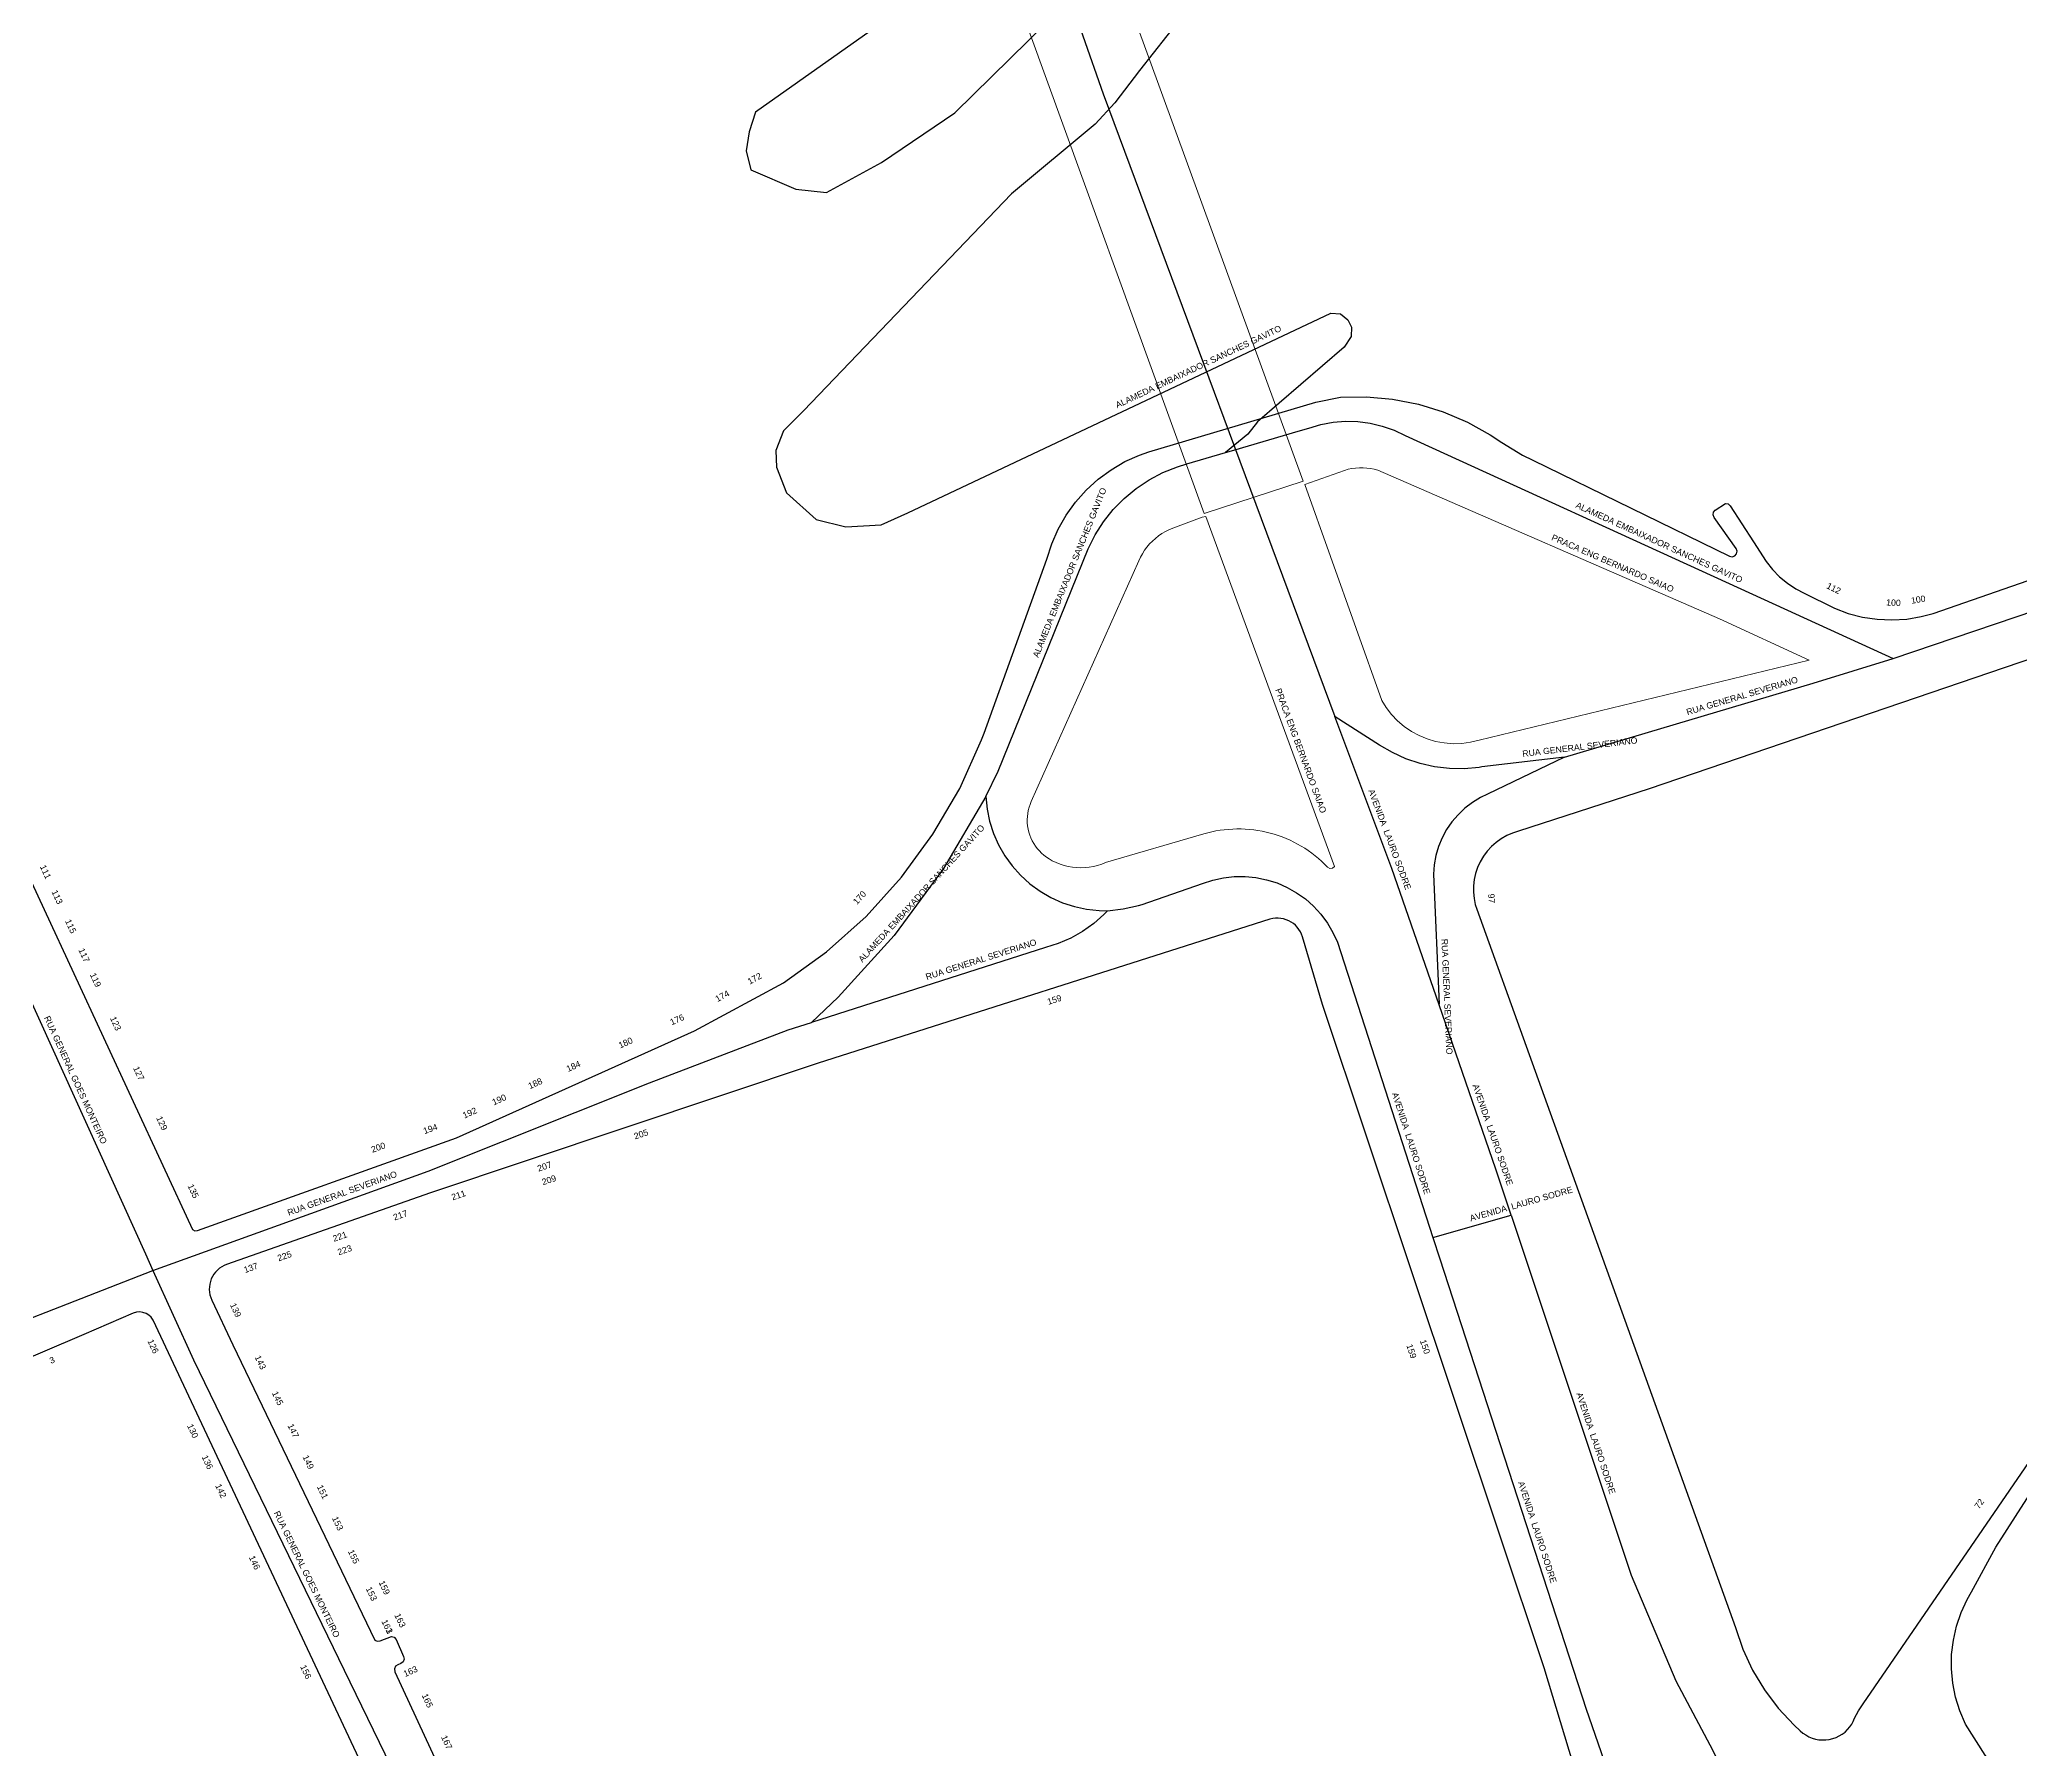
# Model space of a CAD drawing. Header units: millimetres. Extents: x 617751 to 636088, y 68402 to 77988.
# Drawn here: x 630081.8 to 630462.5, y 73099.7 to 73428.4 of the extents above; entities that cross this region are included whole.
import ezdxf

# ---------------------------------------------------------------- set-up
doc = ezdxf.new("R2010")
doc.units = ezdxf.units.MM
doc.header["$LTSCALE"] = 3
doc.header["$MEASUREMENT"] = 0
for name, color, linetype in [('ALINHAMENTO PREDIAL', 120, 'Continuous'), ('NOME LOGRADOURO', 252, 'Continuous'), ('NUMERAÇÃO', 7, 'Continuous'), ('OBRA DE ARTE', 190, 'Continuous')]:
    doc.layers.add(name, color=color, linetype=linetype)
doc.styles.get("Standard").update_dxf_attribs({"font": 'arial.ttf'})

msp = doc.modelspace()

# ---------------------------------------------------------------- linework, layer by layer
at = {"layer": 'ALINHAMENTO PREDIAL'}
for points in [[(630071.17, 73285.78), (630111.13, 73199.62), (630111.59, 73199.39), (630112.12, 73199.43), (630161.87, 73217.25), (630207.63, 73237.84), (630224.71, 73247.09), (630232.98, 73253.06), (630240.59, 73259.85), (630247.44, 73267.41), (630253.46, 73275.64), (630258.59, 73284.45), (630262.77, 73293.76), (630263.27, 73295.06), (630275.36, 73328.55), (630276.3, 73331.49), (630277.53, 73334.31), (630279.06, 73336.99), (630280.86, 73339.5), (630282.91, 73341.8), (630285.19, 73343.88), (630287.68, 73345.71), (630290.34, 73347.27), (630293.15, 73348.54), (630294.94, 73349.17), (630327.05, 73358.69), (630331.78, 73359.65), (630336.81, 73359.73), (630341.81, 73359.28), (630346.75, 73358.32), (630351.55, 73356.84), (630356.18, 73354.87), (630360.57, 73352.43), (630362.81, 73350.93), (630366.76, 73348.54), (630368.76, 73347.53), (630406.58, 73329.07), (630407.08, 73328.97), (630407.57, 73329.14), (630407.91, 73329.53), (630408.01, 73330.04), (630407.81, 73330.58), (630403.61, 73336.54), (630403.41, 73337.02), (630403.48, 73337.53), (630403.79, 73337.94), (630405.76, 73339.19), (630406.27, 73339.13), (630406.7, 73338.8), (630411.18, 73331.86), (630413.59, 73328.05), (630414.81, 73326.53), (630416.17, 73325.15), (630417.68, 73323.91), (630419.31, 73322.84), (630420.93, 73322), (630426.74, 73319.09), (630429.39, 73318.09), (630432.14, 73317.38), (630434.94, 73316.96), (630437.78, 73316.83), (630440.61, 73317), (630443.4, 73317.47), (630445.72, 73318.09), (630483.49, 73331.21)], [(630071.17, 73285.78), (630111.13, 73199.62), (630111.59, 73199.39), (630112.12, 73199.43), (630161.87, 73217.25), (630207.63, 73237.84), (630224.71, 73247.09), (630232.98, 73253.06), (630240.59, 73259.85), (630247.44, 73267.41), (630253.46, 73275.64), (630258.59, 73284.45), (630262.77, 73293.76), (630263.27, 73295.06), (630275.36, 73328.55), (630276.3, 73331.49), (630277.53, 73334.31), (630279.06, 73336.99), (630280.86, 73339.5), (630282.91, 73341.8), (630285.19, 73343.88), (630287.68, 73345.71), (630290.34, 73347.27), (630293.15, 73348.54), (630294.94, 73349.17), (630327.05, 73358.69), (630331.78, 73359.65), (630336.81, 73359.73), (630341.81, 73359.28), (630346.75, 73358.32), (630351.55, 73356.84), (630356.18, 73354.87), (630360.57, 73352.43), (630362.81, 73350.93), (630366.76, 73348.54), (630368.76, 73347.53), (630406.58, 73329.07), (630407.08, 73328.97), (630407.57, 73329.14), (630407.91, 73329.53), (630408.01, 73330.04), (630407.81, 73330.58), (630403.61, 73336.54), (630403.41, 73337.02), (630403.48, 73337.53), (630403.79, 73337.94), (630405.76, 73339.19), (630406.27, 73339.13), (630406.7, 73338.8), (630411.18, 73331.86), (630413.59, 73328.05), (630414.81, 73326.53), (630416.17, 73325.15), (630417.68, 73323.91), (630419.31, 73322.84), (630420.93, 73322), (630426.74, 73319.09), (630429.39, 73318.09), (630432.14, 73317.38), (630434.94, 73316.96), (630437.78, 73316.83), (630440.61, 73317), (630443.4, 73317.47), (630445.72, 73318.09), (630483.49, 73331.21)], [(630564.8, 73343.59), (630391.1, 73284.36), (630366.01, 73276.22), (630364.85, 73275.86), (630363.74, 73275.37), (630362.69, 73274.78), (630361.7, 73274.07), (630360.8, 73273.27), (630359.98, 73272.38), (630359.26, 73271.4), (630358.64, 73270.36), (630358.14, 73269.26), (630357.76, 73268.11), (630357.49, 73266.93), (630357.36, 73265.72), (630357.35, 73264.51), (630357.46, 73263.3), (630357.7, 73262.12), (630357.98, 73261.21)], [(630381.99, 73078.71), (630370.95, 73115.36), (630328.33, 73242.9), (630324.48, 73255.92), (630324.3, 73256.41), (630324.08, 73256.89), (630323.8, 73257.33), (630323.48, 73257.75), (630323.12, 73258.13), (630322.73, 73258.47), (630322.29, 73258.76), (630321.83, 73259.01), (630321.35, 73259.21), (630320.85, 73259.36), (630320.33, 73259.46), (630319.81, 73259.5), (630319.29, 73259.49), (630318.77, 73259.42), (630318.21, 73259.28), (630231.4, 73231.61), (630156.89, 73206.72), (630117.7, 73192.92), (630117.23, 73192.73), (630116.77, 73192.48), (630116.34, 73192.19), (630115.94, 73191.85), (630115.57, 73191.47), (630115.25, 73191.06), (630114.98, 73190.61), (630114.75, 73190.14), (630114.57, 73189.65), (630114.45, 73189.14), (630114.38, 73188.62), (630114.36, 73188.1), (630114.4, 73187.58), (630114.49, 73187.06), (630114.64, 73186.56), (630114.83, 73186.07)], [(630357.98, 73261.21), (630407.69, 73123.16), (630409.13, 73118.97), (630411, 73114.96), (630413.27, 73111.17), (630415.93, 73107.63), (630418.95, 73104.39), (630420.13, 73103.29), (630420.64, 73102.85), (630421.2, 73102.47), (630421.79, 73102.14), (630422.41, 73101.88), (630423.06, 73101.69), (630423.72, 73101.56), (630424.4, 73101.51), (630425.07, 73101.53), (630425.74, 73101.61), (630426.4, 73101.77), (630427.03, 73101.99), (630427.64, 73102.28), (630428.22, 73102.63), (630428.76, 73103.04), (630429.25, 73103.5), (630429.69, 73104.02), (630430.07, 73104.57), (630430.34, 73105.05), (630430.61, 73105.69), (630431.35, 73107.13), (630432.23, 73108.49), (630530.14, 73251.1)], [(630064.17, 72982.48), (630127.42, 73012.13), (630144.72, 73020.42), (630170.72, 73032.9), (630171.22, 73033.29), (630171.63, 73033.76), (630171.92, 73034.32), (630172.1, 73034.92), (630172.15, 73035.54), (630172.07, 73036.16), (630171.87, 73036.73), (630109.46, 73169.68), (630103.56, 73182.25), (630103.2, 73182.77), (630102.74, 73183.19), (630102.21, 73183.51), (630101.61, 73183.72), (630100.99, 73183.79), (630100.36, 73183.74), (630099.76, 73183.55), (630090.24, 73179.49), (629987.38, 73135.48)], [(630114.83, 73186.07), (630118.89, 73177.45), (630146.2, 73120.72), (630146.66, 73120.5), (630147.2, 73120.55), (630149.41, 73121.42), (630149.91, 73121.25), (630150.27, 73120.82), (630151.71, 73117.56), (630151.79, 73117.04), (630151.61, 73116.56), (630151.15, 73116.22), (630150.6, 73115.98), (630150.18, 73115.68), (630149.97, 73115.21), (630150.05, 73114.63), (630181.42, 73046.79)]]:
    msp.add_lwpolyline(points, dxfattribs=at)
at = {"layer": 'NOME LOGRADOURO'}
for points in [[(630206.31, 73640.94), (630207.67, 73637.9), (630223.66, 73596.46), (630286.17, 73418.01), (630330.67, 73298.3)], [(630266.67, 73447.99), (630219.32, 73414.44), (630218.13, 73410.65), (630217.54, 73406.99), (630218.42, 73403.38), (630227.09, 73399.62), (630232.97, 73399.04), (630243.55, 73404.76), (630257.65, 73414.31), (630275.36, 73431.69)], [(630301.01, 73432.47), (630293.14, 73422.44), (630288.44, 73416.28), (630284.62, 73412.16), (630268.57, 73398.74), (630228.6, 73357.05), (630224.7, 73353.19), (630223.28, 73349.38), (630223.39, 73346.18), (630225.31, 73341.28), (630230.98, 73336.17), (630236.7, 73334.73), (630243.5, 73335.1), (630248.65, 73337.42), (630329.95, 73375.8), (630331.8, 73375.71), (630333.22, 73374.54), (630333.9, 73373.11), (630333.81, 73371.34), (630332.47, 73369.26), (630315.86, 73354.95), (630313.98, 73352.58), (630309.71, 73349)], [(630309.71, 73349), (630311.27, 73349.47), (630323.66, 73353.12), (630325.71, 73353.72), (630328, 73354.4), (630330.35, 73354.84), (630332.73, 73355.03), (630335.12, 73354.97), (630337.5, 73354.66), (630339.82, 73354.11), (630342.08, 73353.31), (630344.19, 73352.31), (630408.72, 73322.81), (630438.03, 73309.42)], [(630263.6, 73282.89), (630265.97, 73287.75), (630283.28, 73330.49), (630284.62, 73333.18), (630286.23, 73335.71), (630288.09, 73338.06), (630290.19, 73340.21), (630292.51, 73342.12), (630295.01, 73343.78), (630297.67, 73345.17), (630300.46, 73346.27), (630302.28, 73346.82), (630309.71, 73349)], [(630438.03, 73309.42), (630512.53, 73334.64)], [(630374.86, 73290.46), (630422.65, 73304.65), (630438.03, 73309.42)], [(630350.72, 73242.85), (630341.65, 73269.03), (630330.67, 73298.3)], [(630374.86, 73290.46), (630358.98, 73288.57), (630358.44, 73288.49), (630355.58, 73288.22), (630352.72, 73288.25), (630349.87, 73288.58), (630347.07, 73289.21), (630344.35, 73290.13), (630341.75, 73291.33), (630339.28, 73292.79), (630330.78, 73298.24)], [(630374.86, 73290.46), (630360.02, 73283.33), (630358.67, 73282.68), (630357.13, 73281.73), (630355.7, 73280.64), (630354.38, 73279.4), (630353.21, 73278.02), (630352.19, 73276.54), (630351.32, 73274.95), (630350.63, 73273.29), (630350.12, 73271.55), (630349.78, 73269.78), (630349.64, 73267.98), (630350.72, 73242.96)], [(630061.25, 73284.98), (630102.08, 73194.97), (630103.53, 73191.78)], [(630263.6, 73282.89), (630255.51, 73269.06), (630246.03, 73256.16), (630235.24, 73244.31), (630230.11, 73239.47)], [(630263.6, 73282.89), (630263.85, 73280.48), (630264.34, 73278.12), (630265.08, 73275.81), (630266.06, 73273.6), (630267.26, 73271.5), (630268.68, 73269.54), (630270.29, 73267.74), (630272.08, 73266.11), (630274.03, 73264.69), (630276.12, 73263.47), (630278.33, 73262.48), (630280.63, 73261.72), (630282.99, 73261.21), (630285.39, 73260.95), (630287.02, 73260.92), (630290.01, 73261.27), (630292.96, 73261.93), (630293.66, 73262.14), (630305.25, 73266.14), (630307.23, 73266.81), (630309.28, 73267.26), (630311.36, 73267.5), (630313.45, 73267.52), (630315.54, 73267.32), (630317.59, 73266.9), (630319.59, 73266.27), (630321.51, 73265.43), (630323.33, 73264.4), (630325.03, 73263.19), (630326.6, 73261.8), (630328.02, 73260.26), (630329.26, 73258.57), (630330.33, 73256.77), (630331.19, 73254.86), (630331.86, 73252.88), (630349.54, 73198.1)], [(630287.02, 73260.92), (630286.32, 73260.2), (630284.36, 73258.47), (630282.23, 73256.95), (630279.95, 73255.67), (630277.55, 73254.63), (630275.06, 73253.85), (630230.11, 73239.47)], [(630364.61, 73202.38), (630361.67, 73211.22), (630350.72, 73242.85)], [(630103.53, 73191.78), (630156.42, 73210.88), (630198.97, 73227.86), (630225.61, 73238.03), (630230.11, 73239.47)], [(630349.54, 73198.1), (630364.61, 73202.38)], [(630364.61, 73202.38), (630387.64, 73133.2), (630396.23, 73112.88), (630403.32, 73099.52), (630422.25, 73060.62), (630436.04, 73023.07)], [(630349.54, 73198.1), (630350.87, 73193.98), (630379.01, 73107.46), (630400.64, 73044.92)], [(629975.5, 73132.87), (630039.87, 73160.47), (630041.28, 73161.17), (630042.6, 73162.02), (630043.83, 73162.99), (630044.48, 73163.6), (630050.17, 73168.03), (630056.37, 73172.62), (630057.64, 73173.54), (630059, 73174.32), (630059.82, 73174.71), (630103.53, 73191.78)], [(630103.53, 73191.78), (630111.34, 73174.57), (630140.29, 73114.93)], [(630465.17, 73087.83), (630460.06, 73093.05), (630455.67, 73098.6), (630451.89, 73104.57), (630450.8, 73107.11), (630449.99, 73109.74), (630449.46, 73112.45), (630449.21, 73115.19), (630449.25, 73117.95), (630449.58, 73120.69), (630450.19, 73123.38), (630451.08, 73125.99), (630452.24, 73128.49), (630453.09, 73129.98), (630457.72, 73138.57), (630473.43, 73163.03), (630480.02, 73170.56), (630488.18, 73178.2), (630497.09, 73184.94)], [(630140.29, 73114.93), (630181.71, 73029.62)]]:
    msp.add_lwpolyline(points, dxfattribs=at)
at = {"layer": 'OBRA DE ARTE', "lineweight": 20}
for points in [[(630324.58, 73343.49), (630250.4, 73547.19), (630231.88, 73540.36), (630305.56, 73337.27), (630324.58, 73343.49)], [(630324.93, 73342.89), (630339.72, 73301.33), (630340.56, 73299.98), (630341.59, 73298.65), (630342.74, 73297.43), (630344.03, 73296.34), (630345.42, 73295.39), (630346.91, 73294.59), (630348.47, 73293.95), (630350.07, 73293.47), (630351.73, 73293.18), (630353.42, 73293.04), (630355.1, 73293.1), (630356.77, 73293.32), (630358.44, 73293.72), (630421.89, 73309.08), (630404.64, 73317.05), (630338.98, 73345.6), (630338.28, 73345.79), (630337.57, 73345.94), (630336.86, 73346.04), (630336.13, 73346.09), (630335.41, 73346.09), (630334.69, 73346.04), (630333.97, 73345.94), (630333.26, 73345.79), (630332.57, 73345.59), (630324.93, 73342.89)], [(630305.21, 73336.59), (630299.54, 73334.47), (630298.82, 73334.17), (630298.13, 73333.83), (630297.46, 73333.44), (630296.81, 73333), (630296.2, 73332.52), (630295.63, 73332), (630295.09, 73331.44), (630294.59, 73330.85), (630294.13, 73330.22), (630293.71, 73329.57), (630293.35, 73328.88), (630293.02, 73328.18), (630272.34, 73281.93), (630272.11, 73281.38), (630271.92, 73280.81), (630271.78, 73280.22), (630271.67, 73279.63), (630271.6, 73279.04), (630271.58, 73278.44), (630271.59, 73277.84), (630271.65, 73277.24), (630271.75, 73276.64), (630271.88, 73276.06), (630272.06, 73275.49), (630272.28, 73274.93), (630272.53, 73274.38), (630272.83, 73273.86), (630273.15, 73273.35), (630273.51, 73272.87), (630273.91, 73272.42), (630274.33, 73271.99), (630274.78, 73271.59), (630275.26, 73271.23), (630275.76, 73270.9), (630276.38, 73270.55), (630277.12, 73270.2), (630277.88, 73269.9), (630278.65, 73269.65), (630279.45, 73269.46), (630280.25, 73269.32), (630281.06, 73269.23), (630281.88, 73269.2), (630282.7, 73269.23), (630283.51, 73269.31), (630284.31, 73269.45), (630285.11, 73269.64), (630285.89, 73269.88), (630286.65, 73270.18), (630305.49, 73275.7), (630306.27, 73275.92), (630307.06, 73276.11), (630307.85, 73276.27), (630308.65, 73276.4), (630309.45, 73276.51), (630310.26, 73276.58), (630311.07, 73276.64), (630311.88, 73276.66), (630312.69, 73276.65), (630313.49, 73276.62), (630314.3, 73276.56), (630315.11, 73276.48), (630315.91, 73276.36), (630316.71, 73276.22), (630317.5, 73276.05), (630318.28, 73275.85), (630319.06, 73275.63), (630319.83, 73275.38), (630320.59, 73275.11), (630321.35, 73274.81), (630322.09, 73274.48), (630322.82, 73274.13), (630323.53, 73273.75), (630324.24, 73273.35), (630324.92, 73272.93), (630325.6, 73272.48), (630326.26, 73272.01), (630326.9, 73271.51), (630327.53, 73271), (630328.13, 73270.46), (630328.72, 73269.91), (630329.29, 73269.33), (630329.74, 73269.08), (630330.26, 73269.12), (630330.66, 73269.44), (630305.88, 73336.71), (630305.21, 73336.59)]]:
    msp.add_lwpolyline(points, dxfattribs=at)

# ---------------------------------------------------------------- texts
at = {"layer": 'NOME LOGRADOURO'}
for s, rotation, p in [('ALAMEDA EMBAIXADOR SANCHES GAVITO', 25.271, (630288.88, 73357.52)), ('ALAMEDA EMBAIXADOR SANCHES GAVITO', 67.9517, (630273.7, 73309.49)), ('ALAMEDA EMBAIXADOR SANCHES GAVITO', 335.4324, (630376.87, 73338.47)), ('RUA GENERAL SEVERIANO', 16.5374, (630398.47, 73298.51)), ('RUA GENERAL SEVERIANO', 6.7873, (630366.81, 73290.5)), ('AVENIDA  LAURO SODRE', 290.5625, (630337.1, 73284.01)), ('ALAMEDA EMBAIXADOR SANCHES GAVITO', 47.6806, (630239.9, 73250.91)), ('RUA GENERAL SEVERIANO', 17.7401, (630252.28, 73247.61)), ('RUA GENERAL SEVERIANO', 272.4717, (630351.18, 73255.51)), ('RUA GENERAL GOES MONTEIRO', 294.3998, (630082.58, 73240.38)), ('AVENIDA  LAURO SODRE', 287.8873, (630341.65, 73225.79)), ('AVENIDA  LAURO SODRE', 289.0954, (630357.14, 73227.36)), ('RUA GENERAL SEVERIANO', 19.856, (630129.64, 73202.27)), ('AVENIDA  LAURO SODRE', 15.855, (630356.81, 73201.2)), ('AVENIDA  LAURO SODRE', 288.4126, (630377.08, 73168.1)), ('AVENIDA  LAURO SODRE', 288.0167, (630365.89, 73151.02)), ('RUA GENERAL GOES MONTEIRO', 295.8925, (630126.72, 73145.18))]:
    msp.add_text(s, height=1.2, rotation=rotation, dxfattribs=at).set_placement(p)
at = {"layer": 'NUMERAÇÃO'}
for s, rotation, p in [('112', 333.3822, (630425.07, 73323)), ('100', 357.3781, (630436.65, 73319.63)), ('100', 9.5673, (630441.55, 73319.94)), ('111', 294.795, (630081.77, 73269.42)), ('113', 294.795, (630084.01, 73264.59)), ('170', 47.8449, (630238.85, 73262.01)), ('97', 275.1521, (630360.15, 73264.15)), ('115', 294.795, (630086.61, 73258.96)), ('117', 294.795, (630089.18, 73253.4)), ('117', 294.795, (630089.18, 73253.4)), ('119', 294.795, (630091.38, 73248.65)), ('172', 28.4531, (630218.23, 73246.7)), ('174', 28.4531, (630212.02, 73243.34)), ('174', 28.4531, (630212.02, 73243.34)), ('159', 17.6889, (630275.64, 73242.82)), ('123', 294.795, (630095.25, 73240.27)), ('176', 24.2343, (630203.24, 73238.88)), ('180', 24.2343, (630193.35, 73234.43)), ('127', 294.795, (630099.69, 73230.69)), ('184', 24.2343, (630183.32, 73229.91)), ('190', 24.2343, (630169.05, 73223.49)), ('188', 24.2343, (630175.98, 73226.61)), ('188', 24.2343, (630175.98, 73226.61)), ('192', 24.2343, (630163.39, 73220.95)), ('129', 294.795, (630104.13, 73221.1)), ('194', 19.7207, (630155.74, 73217.97)), ('205', 18.4759, (630196.22, 73216.96)), ('200', 19.7207, (630145.73, 73214.39)), ('207', 18.4759, (630177.65, 73210.76)), ('209', 18.4759, (630178.52, 73208.15)), ('135', 294.795, (630110.16, 73208.05)), ('211', 18.4759, (630161.13, 73205.24)), ('217', 19.4086, (630149.97, 73201.36)), ('221', 19.4086, (630138.34, 73197.27)), ('225', 19.4086, (630127.7, 73193.52)), ('223', 19.4086, (630139.26, 73194.67)), ('137', 19.4086, (630121.24, 73191.25)), ('139', 295.1875, (630118.3, 73185.17)), ('126', 295.0523, (630102.44, 73178.2)), ('159', 288.4418, (630344.43, 73177.38)), ('150', 288.4418, (630347.03, 73178.25)), ('3', 23.1658, (630083.95, 73173.8)), ('143', 295.5902, (630123.06, 73175.11)), ('145', 295.5902, (630126.37, 73168.21)), ('130', 295.1136, (630110.06, 73161.93)), ('147', 295.5902, (630129.37, 73161.96)), ('136', 295.1136, (630112.88, 73155.93)), ('149', 295.5902, (630132.26, 73155.94)), ('142', 295.1136, (630115.47, 73150.41)), ('151', 295.5902, (630135.01, 73150.21)), ('72', 55.5563, (630454.52, 73145.8)), ('153', 295.5902, (630137.91, 73144.15)), ('155', 295.5902, (630140.97, 73137.77)), ('146', 295.1136, (630121.94, 73136.63)), ('153', 295.5902, (630144.4, 73130.63)), ('159', 295.5902, (630146.88, 73131.81)), ('163', 295.5902, (630147.42, 73124.32)), ('161', 295.5902, (630147.42, 73124.32)), ('163', 295.5902, (630147.42, 73124.32)), ('163', 295.5902, (630149.9, 73125.51)), ('156', 295.1136, (630131.8, 73115.62)), ('163', 24.0996, (630152, 73113.59)), ('165', 294.7646, (630155.17, 73110.1)), ('167', 294.7646, (630158.88, 73102.08))]:
    msp.add_text(s, height=1.2, rotation=rotation, dxfattribs=at).set_placement(p)
at = {"layer": 'OBRA DE ARTE'}
for rotation, p in [(336.4996, (630372.21, 73332.24)), (290.2278, (630319.21, 73303.42))]:
    msp.add_text('PRACA ENG BERNARDO SAIAO', height=1.2, rotation=rotation, dxfattribs=at).set_placement(p)

doc.saveas('drawing.dxf')
